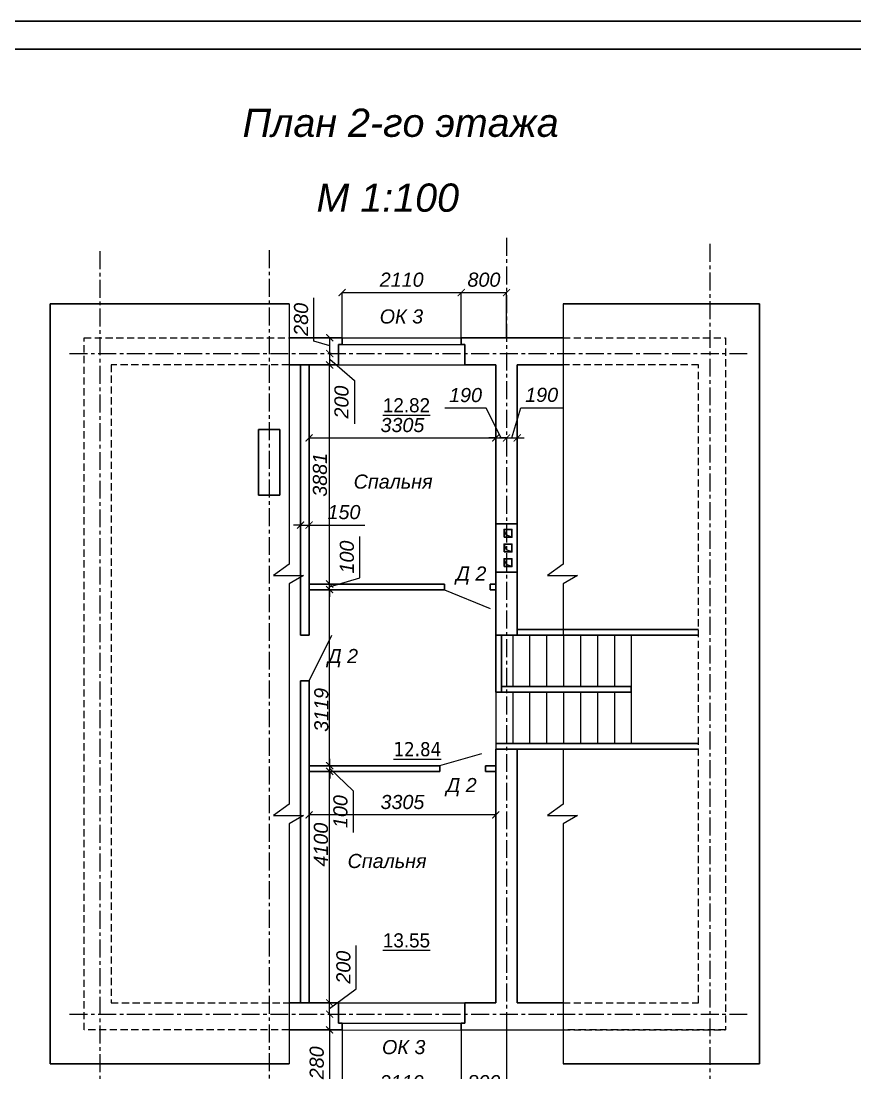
# Model space of a CAD drawing. Header units: millimetres. Extents: x 84778 to 227326, y -44398 to 146312.
# Drawn here: x 164198 to 178962, y -3630 to 15002 of the extents above; entities that cross this region are included whole.
import ezdxf

# ---------------------------------------------------------------- set-up
doc = ezdxf.new("R2010")
doc.units = ezdxf.units.MM
doc.header["$LTSCALE"] = 10
doc.linetypes.add('CENTER', pattern=[50.8, 31.75, -6.35, 6.35, -6.35])
doc.linetypes.add('DASHED', pattern=[19.05, 12.7, -6.35])
for name, color, linetype in [('Осевая', 7, 'CENTER'), ('Пунктир', 7, 'DASHED'), ('Размерная', 7, 'Continuous'), ('Текст', 7, 'Continuous')]:
    doc.layers.add(name, color=color, linetype=linetype)
doc.layers.add('Основная', color=7, linetype='Continuous', lineweight=30)
doc.layers.add('Тонкая', color=7, linetype='Continuous', lineweight=25)
doc.styles.add('STIL 888', font='ARIALI.TTF')
doc.dimstyles.new('ISO-25$0', dxfattribs={"dimtxt": 250, "dimasz": 125, "dimexe": 1.25, "dimexo": 0.625, "dimgap": 100, "dimtad": 1, "dimdec": 0, "dimtxsty": 'STIL 888', "dimblk": 'ARCHTICK', "dimcen": 2.5, "dimadec": 0, "dimazin": 0, "dimtfac": 1, "dimtdec": 0, "dimtmove": 0, "dimatfit": 3, "dimfxl": 0, "dimarcsym": 0})

# ---------------------------------------------------------------- blocks, each defined once
blk = doc.blocks.new('_ArchTick')
at = {"color": 0, "linetype": 'ByBlock', "const_width": 0.15}
blk.add_lwpolyline([(-0.5, -0.5), (0.5, 0.5)], dxfattribs=at)
blk = doc.blocks.new('*D42')
at = {"layer": 'Defpoints', "color": 0, "linetype": 'Continuous', "ltscale": 1000}
for p in [(169883, -2868), (171993, -2868), (171993, -4022)]:
    blk.add_point(p, dxfattribs=at)
at = {"layer": 'Размерная', "color": 0, "linetype": 'Continuous', "lineweight": -2, "ltscale": 1000}
for p, q in [((169883, -2869), (169883, -4023)), ((171993, -2869), (171993, -4023)), ((169883, -4022), (171993, -4022))]:
    blk.add_line(p, q, dxfattribs=at)
at = {"layer": 'Размерная', "color": 0, "linetype": 'Continuous', "lineweight": -2, "ltscale": 1000, "xscale": 125, "yscale": 125, "zscale": 125, "rotation": 180}
blk.add_blockref('_ArchTick', (169883, -4022), dxfattribs=at)
at = {"layer": 'Размерная', "color": 0, "linetype": 'Continuous', "lineweight": -2, "ltscale": 1000, "xscale": 125, "yscale": 125, "zscale": 125}
blk.add_blockref('_ArchTick', (171993, -4022), dxfattribs=at)
at = {"layer": 'Размерная', "color": 0, "linetype": 'Continuous', "ltscale": 1000, "insert": (170938, -3795), "char_height": 250, "attachment_point": 5, "style": 'STIL 888'}
blk.add_mtext('2110', dxfattribs=at)
blk = doc.blocks.new('*D43')
at = {"layer": 'Defpoints', "color": 0, "linetype": 'Continuous', "ltscale": 1000}
for p in [(172793, -2588), (171993, -2868), (172793, -4022)]:
    blk.add_point(p, dxfattribs=at)
at = {"layer": 'Размерная', "color": 0, "linetype": 'Continuous', "lineweight": -2, "ltscale": 1000}
for p, q in [((172793, -2589), (172793, -4023)), ((171993, -2869), (171993, -4023)), ((171993, -4022), (172793, -4022))]:
    blk.add_line(p, q, dxfattribs=at)
at = {"layer": 'Размерная', "color": 0, "linetype": 'Continuous', "lineweight": -2, "ltscale": 1000, "xscale": 125, "yscale": 125, "zscale": 125, "rotation": 180}
blk.add_blockref('_ArchTick', (171993, -4022), dxfattribs=at)
at = {"layer": 'Размерная', "color": 0, "linetype": 'Continuous', "lineweight": -2, "ltscale": 1000, "xscale": 125, "yscale": 125, "zscale": 125}
blk.add_blockref('_ArchTick', (172793, -4022), dxfattribs=at)
at = {"layer": 'Размерная', "color": 0, "linetype": 'Continuous', "ltscale": 1000, "insert": (172393, -3794), "char_height": 250, "attachment_point": 5, "style": 'STIL 888'}
blk.add_mtext('800', dxfattribs=at)
blk = doc.blocks.new('*D44')
at = {"layer": 'Defpoints', "color": 0, "linetype": 'Continuous', "ltscale": 1000}
for p in [(171992, 10192), (169882, 9392), (171992, 9392)]:
    blk.add_point(p, dxfattribs=at)
at = {"layer": 'Размерная', "color": 0, "linetype": 'Continuous', "lineweight": -2, "ltscale": 1000}
for p, q in [((169882, 9392), (169882, 10193)), ((169882, 10192), (171992, 10192)), ((171992, 9392), (171992, 10193))]:
    blk.add_line(p, q, dxfattribs=at)
at = {"layer": 'Размерная', "color": 0, "linetype": 'Continuous', "lineweight": -2, "ltscale": 1000, "xscale": 125, "yscale": 125, "zscale": 125, "rotation": 180}
blk.add_blockref('_ArchTick', (169882, 10192), dxfattribs=at)
at = {"layer": 'Размерная', "color": 0, "linetype": 'Continuous', "lineweight": -2, "ltscale": 1000, "xscale": 125, "yscale": 125, "zscale": 125}
blk.add_blockref('_ArchTick', (171992, 10192), dxfattribs=at)
at = {"layer": 'Размерная', "color": 0, "linetype": 'Continuous', "ltscale": 1000, "insert": (170937, 10420), "char_height": 250, "attachment_point": 5, "style": 'STIL 888'}
blk.add_mtext('2110', dxfattribs=at)
blk = doc.blocks.new('*D45')
at = {"layer": 'Defpoints', "color": 0, "linetype": 'Continuous', "ltscale": 1000}
for p in [(171992, 10192), (172793, 10192), (172793, 9392)]:
    blk.add_point(p, dxfattribs=at)
at = {"layer": 'Размерная', "color": 0, "linetype": 'Continuous', "lineweight": -2, "ltscale": 1000}
for p, q in [((171992, 10192), (172793, 10192)), ((171992, 10191), (171992, 10191)), ((172793, 9392), (172793, 10193))]:
    blk.add_line(p, q, dxfattribs=at)
at = {"layer": 'Размерная', "color": 0, "linetype": 'Continuous', "lineweight": -2, "ltscale": 1000, "xscale": 125, "yscale": 125, "zscale": 125, "rotation": 180}
blk.add_blockref('_ArchTick', (171992, 10192), dxfattribs=at)
at = {"layer": 'Размерная', "color": 0, "linetype": 'Continuous', "lineweight": -2, "ltscale": 1000, "xscale": 125, "yscale": 125, "zscale": 125}
blk.add_blockref('_ArchTick', (172793, 10192), dxfattribs=at)
at = {"layer": 'Размерная', "color": 0, "linetype": 'Continuous', "ltscale": 1000, "insert": (172393, 10420), "char_height": 250, "attachment_point": 5, "style": 'STIL 888'}
blk.add_mtext('800', dxfattribs=at)
blk = doc.blocks.new('*D80')
at = {"layer": 'Defpoints', "color": 0, "linetype": 'ByBlock', "ltscale": 1000}
for p in [(169298, 941), (169298, 600), (172603, 600)]:
    blk.add_point(p, dxfattribs=at)
at = {"layer": 'Тонкая', "color": 0, "linetype": 'ByBlock', "lineweight": -2, "ltscale": 1000}
for p, q in [((169298, 601), (169298, 942)), ((172603, 941), (169298, 941)), ((172603, 601), (172603, 942))]:
    blk.add_line(p, q, dxfattribs=at)
at = {"layer": 'Тонкая', "color": 0, "linetype": 'ByBlock', "lineweight": -2, "ltscale": 1000, "xscale": 125, "yscale": 125, "zscale": 125, "rotation": 180}
blk.add_blockref('_ArchTick', (169298, 941), dxfattribs=at)
at = {"layer": 'Тонкая', "color": 0, "linetype": 'ByBlock', "lineweight": -2, "ltscale": 1000, "xscale": 125, "yscale": 125, "zscale": 125}
blk.add_blockref('_ArchTick', (172603, 941), dxfattribs=at)
at = {"layer": 'Тонкая', "color": 0, "linetype": 'ByBlock', "ltscale": 1000, "insert": (170950, 1168), "char_height": 250, "attachment_point": 5, "style": 'STIL 888'}
blk.add_mtext('3305', dxfattribs=at)
blk = doc.blocks.new('*D89')
at = {"layer": 'Defpoints', "color": 0, "linetype": 'Continuous', "ltscale": 1000}
for p in [(169148, 6075), (169298, 6075), (169298, 6075)]:
    blk.add_point(p, dxfattribs=at)
at = {"layer": 'Размерная', "color": 0, "linetype": 'Continuous', "lineweight": -2, "ltscale": 1000}
for p, q in [((169148, 6075), (169023, 6075)), ((169148, 6075), (169148, 6074)), ((169148, 6075), (169298, 6075)), ((169298, 6075), (169298, 6074)), ((169298, 6075), (170282, 6075))]:
    blk.add_line(p, q, dxfattribs=at)
at = {"layer": 'Размерная', "color": 0, "linetype": 'Continuous', "lineweight": -2, "ltscale": 1000, "xscale": 125, "yscale": 125, "zscale": 125}
blk.add_blockref('_ArchTick', (169148, 6075), dxfattribs=at)
at = {"layer": 'Размерная', "color": 0, "linetype": 'Continuous', "lineweight": -2, "ltscale": 1000, "xscale": 125, "yscale": 125, "zscale": 125, "rotation": 180}
blk.add_blockref('_ArchTick', (169298, 6075), dxfattribs=at)
at = {"layer": 'Размерная', "color": 0, "linetype": 'Continuous', "ltscale": 1000, "insert": (169915, 6303), "char_height": 250, "attachment_point": 5, "style": 'STIL 888'}
blk.add_mtext('150', dxfattribs=at)
blk = doc.blocks.new('*D90')
at = {"layer": 'Defpoints', "color": 0, "linetype": 'Continuous', "ltscale": 1000}
for p in [(169298, 7618), (172603, 7618), (172603, 7618)]:
    blk.add_point(p, dxfattribs=at)
at = {"layer": 'Размерная', "color": 0, "linetype": 'Continuous', "lineweight": -2, "ltscale": 1000}
for p, q in [((169298, 7618), (169298, 7619)), ((169298, 7618), (172603, 7618)), ((172603, 7618), (172603, 7619))]:
    blk.add_line(p, q, dxfattribs=at)
at = {"layer": 'Размерная', "color": 0, "linetype": 'Continuous', "lineweight": -2, "ltscale": 1000, "xscale": 125, "yscale": 125, "zscale": 125, "rotation": 180}
blk.add_blockref('_ArchTick', (169298, 7618), dxfattribs=at)
at = {"layer": 'Размерная', "color": 0, "linetype": 'Continuous', "lineweight": -2, "ltscale": 1000, "xscale": 125, "yscale": 125, "zscale": 125}
blk.add_blockref('_ArchTick', (172603, 7618), dxfattribs=at)
at = {"layer": 'Размерная', "color": 0, "linetype": 'Continuous', "ltscale": 1000, "insert": (170950, 7845), "char_height": 250, "attachment_point": 5, "style": 'STIL 888'}
blk.add_mtext('3305', dxfattribs=at)
blk = doc.blocks.new('*D91')
at = {"layer": 'Defpoints', "color": 0, "linetype": 'Continuous', "ltscale": 1000}
for p in [(172603, 7618), (172793, 7618), (172793, 7618)]:
    blk.add_point(p, dxfattribs=at)
at = {"layer": 'Размерная', "color": 0, "linetype": 'Continuous', "lineweight": -2, "ltscale": 1000}
for p, q in [((172435, 8148), (171701, 8148)), ((172698, 7618), (172435, 8148)), ((172603, 7618), (172478, 7618)), ((172603, 7618), (172603, 7619)), ((172603, 7618), (172793, 7618)), ((172603, 7618), (172793, 7618)), ((172793, 7618), (172793, 7619)), ((172793, 7618), (172918, 7618))]:
    blk.add_line(p, q, dxfattribs=at)
at = {"layer": 'Размерная', "color": 0, "linetype": 'Continuous', "lineweight": -2, "ltscale": 1000, "xscale": 125, "yscale": 125, "zscale": 125}
blk.add_blockref('_ArchTick', (172603, 7618), dxfattribs=at)
at = {"layer": 'Размерная', "color": 0, "linetype": 'Continuous', "lineweight": -2, "ltscale": 1000, "xscale": 125, "yscale": 125, "zscale": 125, "rotation": 180}
blk.add_blockref('_ArchTick', (172793, 7618), dxfattribs=at)
at = {"layer": 'Размерная', "color": 0, "linetype": 'Continuous', "ltscale": 1000, "insert": (172068, 8376), "char_height": 250, "attachment_point": 5, "style": 'STIL 888'}
blk.add_mtext('190', dxfattribs=at)
blk = doc.blocks.new('*D92')
at = {"layer": 'Defpoints', "color": 0, "linetype": 'Continuous', "ltscale": 1000}
for p in [(172793, 7618), (172983, 7618), (172983, 7618)]:
    blk.add_point(p, dxfattribs=at)
at = {"layer": 'Размерная', "color": 0, "linetype": 'Continuous', "lineweight": -2, "ltscale": 1000}
for p, q in [((172888, 7618), (173048, 8152)), ((173048, 8152), (173782, 8152)), ((172793, 7618), (172668, 7618)), ((172793, 7618), (172793, 7619)), ((172793, 7618), (172983, 7618)), ((172793, 7618), (172983, 7618)), ((172983, 7618), (172983, 7619)), ((172983, 7618), (173108, 7618))]:
    blk.add_line(p, q, dxfattribs=at)
at = {"layer": 'Размерная', "color": 0, "linetype": 'Continuous', "lineweight": -2, "ltscale": 1000, "xscale": 125, "yscale": 125, "zscale": 125}
blk.add_blockref('_ArchTick', (172793, 7618), dxfattribs=at)
at = {"layer": 'Размерная', "color": 0, "linetype": 'Continuous', "lineweight": -2, "ltscale": 1000, "xscale": 125, "yscale": 125, "zscale": 125, "rotation": 180}
blk.add_blockref('_ArchTick', (172983, 7618), dxfattribs=at)
at = {"layer": 'Размерная', "color": 0, "linetype": 'Continuous', "ltscale": 1000, "insert": (173415, 8380), "char_height": 250, "attachment_point": 5, "style": 'STIL 888'}
blk.add_mtext('190', dxfattribs=at)
blk = doc.blocks.new('*D93')
at = {"layer": 'Defpoints', "color": 0, "linetype": 'Continuous', "ltscale": 1000}
for p in [(169661, -2588), (169662, -2588), (169662, -2868)]:
    blk.add_point(p, dxfattribs=at)
at = {"layer": 'Размерная', "color": 0, "linetype": 'Continuous', "lineweight": -2, "ltscale": 1000}
for p, q in [((169661, -2588), (169660, -2588)), ((169661, -2588), (169661, -2868)), ((169661, -2868), (169660, -2868)), ((169661, -2868), (169661, -3833))]:
    blk.add_line(p, q, dxfattribs=at)
at = {"layer": 'Размерная', "color": 0, "linetype": 'Continuous', "lineweight": -2, "ltscale": 1000, "xscale": 125, "yscale": 125, "zscale": 125}
for p, rotation in [((169661, -2588), 90), ((169661, -2868), 270)]:
    blk.add_blockref('_ArchTick', p, dxfattribs=dict(at, rotation=rotation))
at = {"layer": 'Размерная', "color": 0, "linetype": 'Continuous', "ltscale": 1000, "insert": (169434, -3450), "char_height": 250, "attachment_point": 5, "rotation": 90, "style": 'STIL 888'}
blk.add_mtext('280', dxfattribs=at)
blk = doc.blocks.new('*D94')
at = {"layer": 'Defpoints', "color": 0, "linetype": 'Continuous', "ltscale": 1000}
for p in [(169659, -2388), (169661, -2388), (169662, -2588)]:
    blk.add_point(p, dxfattribs=at)
at = {"layer": 'Размерная', "color": 0, "linetype": 'Continuous', "lineweight": -2, "ltscale": 1000}
for p, q in [((170133, -2139), (170133, -1374)), ((169661, -2488), (170133, -2139)), ((169660, -2388), (169663, -2388)), ((169661, -2588), (169661, -2388)), ((169661, -2588), (169660, -2588))]:
    blk.add_line(p, q, dxfattribs=at)
at = {"layer": 'Размерная', "color": 0, "linetype": 'Continuous', "lineweight": -2, "ltscale": 1000, "xscale": 125, "yscale": 125, "zscale": 125}
for p, rotation in [((169661, -2388), 90), ((169661, -2588), 270)]:
    blk.add_blockref('_ArchTick', p, dxfattribs=dict(at, rotation=rotation))
at = {"layer": 'Размерная', "color": 0, "linetype": 'Continuous', "ltscale": 1000, "insert": (169906, -1757), "char_height": 250, "attachment_point": 5, "rotation": 90, "style": 'STIL 888'}
blk.add_mtext('200', dxfattribs=at)
blk = doc.blocks.new('*D95')
at = {"layer": 'Defpoints', "color": 0, "linetype": 'Continuous', "ltscale": 1000}
for p in [(169661, 1712), (169689, 1712), (169659, -2388)]:
    blk.add_point(p, dxfattribs=at)
at = {"layer": 'Размерная', "color": 0, "linetype": 'Continuous', "lineweight": -2, "ltscale": 1000}
for p, q in [((169689, 1712), (169660, 1712)), ((169661, -2388), (169661, 1712)), ((169660, -2388), (169663, -2388))]:
    blk.add_line(p, q, dxfattribs=at)
at = {"layer": 'Размерная', "color": 0, "linetype": 'Continuous', "lineweight": -2, "ltscale": 1000, "xscale": 125, "yscale": 125, "zscale": 125}
for p, rotation in [((169661, 1712), 90), ((169661, -2388), 270)]:
    blk.add_blockref('_ArchTick', p, dxfattribs=dict(at, rotation=rotation))
at = {"layer": 'Размерная', "color": 0, "linetype": 'Continuous', "ltscale": 1000, "insert": (169508, 414), "char_height": 250, "attachment_point": 5, "rotation": 90, "style": 'STIL 888'}
blk.add_mtext('4100', dxfattribs=at)
blk = doc.blocks.new('*D96')
at = {"layer": 'Defpoints', "color": 0, "linetype": 'Continuous', "ltscale": 1000}
for p in [(169663, 1812), (169690, 1812), (169690, 1712)]:
    blk.add_point(p, dxfattribs=at)
at = {"layer": 'Размерная', "color": 0, "linetype": 'Continuous', "lineweight": -2, "ltscale": 1000}
for p, q in [((169663, 1812), (169663, 1937)), ((169690, 1812), (169661, 1812)), ((169690, 1712), (169661, 1712)), ((169663, 1712), (169663, 1812)), ((169663, 1712), (169663, 1812)), ((169663, 1762), (170080, 1366)), ((169663, 1712), (169663, 1587)), ((170080, 1366), (170080, 631))]:
    blk.add_line(p, q, dxfattribs=at)
at = {"layer": 'Размерная', "color": 0, "linetype": 'Continuous', "lineweight": -2, "ltscale": 1000, "xscale": 125, "yscale": 125, "zscale": 125}
for p, rotation in [((169663, 1812), 270), ((169663, 1712), 90)]:
    blk.add_blockref('_ArchTick', p, dxfattribs=dict(at, rotation=rotation))
at = {"layer": 'Размерная', "color": 0, "linetype": 'Continuous', "ltscale": 1000, "insert": (169853, 999), "char_height": 250, "attachment_point": 5, "rotation": 90, "style": 'STIL 888'}
blk.add_mtext('100', dxfattribs=at)
blk = doc.blocks.new('*D97')
at = {"layer": 'Defpoints', "color": 0, "linetype": 'Continuous', "ltscale": 1000}
for p in [(169660, 4931), (169661, 4931), (169689, 1812)]:
    blk.add_point(p, dxfattribs=at)
at = {"layer": 'Размерная', "color": 0, "linetype": 'Continuous', "lineweight": -2, "ltscale": 1000}
for p, q in [((169660, 4931), (169663, 4931)), ((169661, 1812), (169661, 4931)), ((169689, 1812), (169660, 1812))]:
    blk.add_line(p, q, dxfattribs=at)
at = {"layer": 'Размерная', "color": 0, "linetype": 'Continuous', "lineweight": -2, "ltscale": 1000, "xscale": 125, "yscale": 125, "zscale": 125}
for p, rotation in [((169661, 4931), 90), ((169661, 1812), 270)]:
    blk.add_blockref('_ArchTick', p, dxfattribs=dict(at, rotation=rotation))
at = {"layer": 'Размерная', "color": 0, "linetype": 'Continuous', "ltscale": 1000, "insert": (169516, 2801), "char_height": 250, "attachment_point": 5, "rotation": 90, "style": 'STIL 888'}
blk.add_mtext('3119', dxfattribs=at)
blk = doc.blocks.new('*D98')
at = {"layer": 'Defpoints', "color": 0, "linetype": 'Continuous', "ltscale": 1000}
for p in [(169658, 5031), (169661, 5031), (169660, 4931)]:
    blk.add_point(p, dxfattribs=at)
at = {"layer": 'Размерная', "color": 0, "linetype": 'Continuous', "lineweight": -2, "ltscale": 1000}
for p, q in [((170196, 5141), (170196, 5875)), ((169659, 5031), (169663, 5031)), ((169661, 5031), (169661, 5156)), ((169661, 4981), (170196, 5141)), ((169661, 4931), (169661, 5031)), ((169661, 4931), (169661, 5031)), ((169660, 4931), (169663, 4931)), ((169661, 4931), (169661, 4806))]:
    blk.add_line(p, q, dxfattribs=at)
at = {"layer": 'Размерная', "color": 0, "linetype": 'Continuous', "lineweight": -2, "ltscale": 1000, "xscale": 125, "yscale": 125, "zscale": 125}
for p, rotation in [((169661, 5031), 270), ((169661, 4931), 90)]:
    blk.add_blockref('_ArchTick', p, dxfattribs=dict(at, rotation=rotation))
at = {"layer": 'Размерная', "color": 0, "linetype": 'Continuous', "ltscale": 1000, "insert": (169968, 5508), "char_height": 250, "attachment_point": 5, "rotation": 90, "style": 'STIL 888'}
blk.add_mtext('100', dxfattribs=at)
blk = doc.blocks.new('*D99')
at = {"layer": 'Defpoints', "color": 0, "linetype": 'Continuous', "ltscale": 1000}
for p in [(169661, 8912), (169689, 8912), (169658, 5031)]:
    blk.add_point(p, dxfattribs=at)
at = {"layer": 'Размерная', "color": 0, "linetype": 'Continuous', "lineweight": -2, "ltscale": 1000}
for p, q in [((169689, 8912), (169660, 8912)), ((169661, 5031), (169661, 8912)), ((169659, 5031), (169663, 5031))]:
    blk.add_line(p, q, dxfattribs=at)
at = {"layer": 'Размерная', "color": 0, "linetype": 'Continuous', "lineweight": -2, "ltscale": 1000, "xscale": 125, "yscale": 125, "zscale": 125}
for p, rotation in [((169661, 8912), 90), ((169661, 5031), 270)]:
    blk.add_blockref('_ArchTick', p, dxfattribs=dict(at, rotation=rotation))
at = {"layer": 'Размерная', "color": 0, "linetype": 'Continuous', "ltscale": 1000, "insert": (169491, 6965), "char_height": 250, "attachment_point": 5, "rotation": 90, "style": 'STIL 888'}
blk.add_mtext('3881', dxfattribs=at)
blk = doc.blocks.new('*D100')
at = {"layer": 'Defpoints', "color": 0, "linetype": 'Continuous', "ltscale": 1000}
for p in [(169663, 9112), (169690, 9112), (169690, 8912)]:
    blk.add_point(p, dxfattribs=at)
at = {"layer": 'Размерная', "color": 0, "linetype": 'Continuous', "lineweight": -2, "ltscale": 1000}
for p, q in [((169690, 9112), (169661, 9112)), ((169663, 8912), (169663, 9112)), ((169663, 9012), (170100, 8635)), ((169690, 8912), (169661, 8912)), ((170100, 8635), (170100, 7870))]:
    blk.add_line(p, q, dxfattribs=at)
at = {"layer": 'Размерная', "color": 0, "linetype": 'Continuous', "lineweight": -2, "ltscale": 1000, "xscale": 125, "yscale": 125, "zscale": 125}
for p, rotation in [((169663, 9112), 90), ((169663, 8912), 270)]:
    blk.add_blockref('_ArchTick', p, dxfattribs=dict(at, rotation=rotation))
at = {"layer": 'Размерная', "color": 0, "linetype": 'Continuous', "ltscale": 1000, "insert": (169872, 8253), "char_height": 250, "attachment_point": 5, "rotation": 90, "style": 'STIL 888'}
blk.add_mtext('200', dxfattribs=at)
blk = doc.blocks.new('*D101')
at = {"layer": 'Defpoints', "color": 0, "linetype": 'Continuous', "ltscale": 1000}
for p in [(169663, 9392), (169690, 9392), (169690, 9112)]:
    blk.add_point(p, dxfattribs=at)
at = {"layer": 'Размерная', "color": 0, "linetype": 'Continuous', "lineweight": -2, "ltscale": 1000}
for p, q in [((169384, 9335), (169384, 10101)), ((169663, 9252), (169384, 9335)), ((169690, 9392), (169661, 9392)), ((169663, 9112), (169663, 9392)), ((169690, 9112), (169661, 9112))]:
    blk.add_line(p, q, dxfattribs=at)
at = {"layer": 'Размерная', "color": 0, "linetype": 'Continuous', "lineweight": -2, "ltscale": 1000, "xscale": 125, "yscale": 125, "zscale": 125}
for p, rotation in [((169663, 9392), 90), ((169663, 9112), 270)]:
    blk.add_blockref('_ArchTick', p, dxfattribs=dict(at, rotation=rotation))
at = {"layer": 'Размерная', "color": 0, "linetype": 'Continuous', "ltscale": 1000, "insert": (169156, 9718), "char_height": 250, "attachment_point": 5, "rotation": 90, "style": 'STIL 888'}
blk.add_mtext('280', dxfattribs=at)

msp = doc.modelspace()

# ---------------------------------------------------------------- hatches: boundary and pattern name
at = {"layer": 'Тонкая', "ltscale": 50}
h = msp.add_hatch(color=256, dxfattribs=at)
h.paths.add_polyline_path([(172792.5, 5375.1), (172749.9, 5479), (172749.9, 5339), (172792.5, 5339)])
h.paths.add_polyline_path([(172792.5, 5375.1), (172792.5, 5339), (172889.9, 5339)])
h.paths.add_polyline_path([(172749.9, 5739), (172749.9, 5599), (172792.5, 5599), (172792.5, 5635.2)])
h.paths.add_polyline_path([(172792.5, 5635.2), (172792.5, 5599), (172889.9, 5599)])
h.paths.add_polyline_path([(172792.5, 5897.3), (172785.2, 5900.2), (172748.7, 5999), (172748.7, 5859), (172792.5, 5859)])
h.paths.add_polyline_path([(172792.5, 5897.3), (172792.5, 5859), (172888.7, 5859)])

# ---------------------------------------------------------------- linework, layer by layer
at = {"lineweight": 30}
for p, q in [((143226.4, 15002.5), (227326.4, 15002.5)), ((145226.4, 14502.5), (226826.4, 14502.5))]:
    msp.add_line(p, q, dxfattribs=at)
at = {"layer": 'Осевая'}
for points in [[(172792.5, 11163.8), (172792.5, -5737.7)], [(176392.5, 11053.9), (176392.5, -5737.7)], [(165592.5, 10925), (165592.5, -5737.7)], [(168592.5, 10943.4), (168592.5, -5737.7)], [(165056.3, 9111.8), (177052.7, 9111.8)], [(165056.3, -2588.2), (177052.7, -2588.2)]]:
    msp.add_lwpolyline(points, dxfattribs=at)
at = {"layer": 'Основная', "ltscale": 100}
for points in [[(164712.5, 9991.8), (164712.5, -3468.2)], [(164712.5, 9991.8), (168943.4, 9991.8)], [(173794.1, 9991.8), (177270.5, 9991.8)], [(177270.5, 9991.8), (177270.5, -3468.2)], [(168943.4, 9391.8), (169882.5, 9391.8)], [(169882.5, 9271.8), (169882.5, 9391.8)], [(171992.5, 9271.8), (171992.5, 9391.8)], [(171992.5, 9391.8), (173794.1, 9391.8)], [(169817.5, 8911.8), (169817.5, 9271.8)], [(169817.5, 9271.8), (169882.5, 9271.8)], [(171992.5, 9271.8), (172057.5, 9271.8)], [(172057.5, 8911.8), (172057.5, 9271.8)], [(168943.4, 8911.8), (169817.5, 8911.8)], [(169147.6, 4122.1), (169147.6, 8909.1)], [(169297.5, 4124.8), (169297.5, 8911.8)], [(172057.5, 8911.8), (172602.5, 8911.8)], [(172602.5, 8911.8), (172602.5, 4224.8)], [(172982.5, 8911.8), (172982.5, 4124.8)], [(172982.5, 8911.8), (173794.1, 8911.8)], [(168402.5, 7765.8), (168402.5, 6605.8)], [(168402.5, 7765.8), (168782.5, 7765.8)], [(168782.5, 7765.8), (168782.5, 6605.8)], [(168402.5, 6605.8), (168782.5, 6605.8)], [(172602.5, 6099), (172982.5, 6099)], [(172748.7, 5859), (172748.7, 5999), (172888.7, 5999), (172888.7, 5859), (172748.7, 5859)], [(172749.9, 5599), (172749.9, 5739), (172889.9, 5739), (172889.9, 5599), (172749.9, 5599)], [(172749.9, 5339), (172749.9, 5479), (172889.9, 5479), (172889.9, 5339), (172749.9, 5339)], [(172602.5, 5239.2), (172982.5, 5239.2)], [(169297.5, 5030.7), (171692.5, 5030.7)], [(171692.5, 5030.7), (171692.5, 4930.7)], [(172502.5, 5030.7), (172502.5, 4930.7)], [(172502.5, 5030.7), (172602.5, 5030.7)], [(169297.5, 4930.7), (171692.5, 4930.7)], [(172502.5, 4930.7), (172602.5, 4930.7)], [(169147.6, 4124.8), (169297.5, 4124.8)], [(172602.5, 4124.8), (172602.5, 4224.8)], [(172602.5, 4124.8), (172602.5, 3114.8)], [(172602.5, 4124.8), (176192.5, 4124.8)], [(172702.5, 4124.8), (172702.5, 3114.8)], [(172982.5, 4224.8), (176192.5, 4224.8)], [(169147.6, -2388.2), (169147.6, 3314.8)], [(169147.6, 3314.8), (169297.5, 3314.8)], [(169297.5, -2388.2), (169297.5, 3314.8)], [(172702.5, 3214.8), (175002.5, 3214.8)], [(175002.5, 3214.8), (175002.5, 3114.8)], [(172602.5, 3114.8), (175002.5, 3114.8)], [(172602.5, 2204.8), (176192.5, 2204.8)], [(172602.5, 2104.8), (176192.5, 2104.8)], [(172602.5, 2104.8), (172602.5, -2388.2)], [(172982.5, 2104.8), (172982.5, -2388.2)], [(169297.5, 1811.8), (169397.5, 1811.8)], [(169297.5, 1711.8), (169397.5, 1711.8)], [(169397.5, 1811.8), (171613.7, 1811.8)], [(169397.5, 1711.8), (171613.7, 1711.8)], [(171613.7, 1711.8), (171613.7, 1811.8)], [(172423.7, 1711.8), (172423.7, 1811.8)], [(172423.7, 1811.8), (172602.5, 1811.8)], [(172423.7, 1711.8), (172602.5, 1711.8)], [(168943.4, -2388.2), (169818, -2388.2)], [(169818, -2388.2), (169818, -2748.2)], [(172058, -2388.2), (172058, -2748.2)], [(172058, -2388.2), (172602.5, -2388.2)], [(172982.5, -2388.2), (173794.1, -2388.2)], [(169883, -2748.2), (169883, -2868.2)], [(171993, -2748.2), (171993, -2868.2)], [(168943.4, -2868.2), (169883, -2868.2)], [(171993, -2868.9), (173794.1, -2868.2)], [(164712.5, -3468.2), (168943.4, -3468.2)], [(173794.1, -3468.2), (177270.5, -3468.2)]]:
    msp.add_lwpolyline(points, dxfattribs=at)
at = {"layer": 'Основная'}
for points in [[(169818, -2748.2), (169883, -2748.2)], [(172058, -2748.2), (171993, -2748.2)]]:
    msp.add_lwpolyline(points, dxfattribs=at)
at = {"layer": 'Пунктир', "linetype": 'DASHED'}
for points in [[(168943.4, -2868.2), (165312.5, -2868.2), (165312.5, 9391.8), (168943.4, 9391.8)], [(173794.1, 9391.8), (176672.5, 9391.8), (176672.5, -2868.2), (173794.1, -2868.2)], [(168943.4, 8911.8), (165792.5, 8911.8), (165792.5, -2388.2), (168943.4, -2388.2)], [(173794.1, -2388.2), (176192.5, -2388.2), (176192.5, 8911.8), (173794.1, 8911.8)], [(173794.1, -2868.2), (176672.5, -2868.2)]]:
    msp.add_lwpolyline(points, dxfattribs=at)
at = {"layer": 'Тонкая', "ltscale": 100}
for points in [[(168943.4, 9991.8), (168943.4, 5385.3)], [(173794.1, 9991.8), (173794.1, 5385.3)], [(172888.7, 5859), (172785.2, 5900.2), (172748.7, 5999)], [(172889.9, 5599), (172792.5, 5635.2), (172749.9, 5739)], [(172889.9, 5339), (172792.5, 5375.1), (172749.9, 5479)], [(168943.4, 5036.5), (168943.4, 1133)], [(173794.1, 5036.5), (173794.1, 4124.8)], [(171692.5, 4930.7), (172502.5, 4596.8)], [(169297.5, 3314.8), (169700.7, 4124.8)], [(172902.5, 4124.8), (172902.5, 3214.8)], [(173202.5, 4124.8), (173202.5, 3214.8)], [(173502.5, 4124.8), (173502.5, 3214.8)], [(173802.5, 4124.8), (173802.5, 3214.8)], [(174102.5, 4124.8), (174102.5, 3214.8)], [(174402.5, 4124.8), (174402.5, 3214.8)], [(174702.5, 4124.8), (174702.5, 3214.8)], [(175002.5, 4124.8), (175002.5, 3214.8)], [(172602.5, 3114.8), (172602.5, 2104.8)], [(172902.5, 3114.8), (172902.5, 2204.8)], [(173202.5, 3114.8), (173202.5, 2204.8)], [(173502.5, 3114.8), (173502.5, 2204.8)], [(173802.5, 3114.8), (173802.5, 2204.8)], [(174102.5, 3114.8), (174102.5, 2204.8)], [(174402.5, 3114.8), (174402.5, 2204.8)], [(174702.5, 3114.8), (174702.5, 2204.8)], [(175002.5, 3114.8), (175002.5, 2204.8)], [(173794.1, 2104.8), (173794.1, 1133)], [(168943.4, 784.1), (168943.4, -3468.2)], [(173794.1, 784.1), (173794.1, -3468.2)], [(169818, -2388.2), (172058, -2388.2)], [(169882.1, -2748.2), (169883, -2748.2)], [(171993, -2748.2), (172005, -2748.2)], [(169883, -2868.9), (171993, -2868.2)]]:
    msp.add_lwpolyline(points, dxfattribs=at)
at = {"layer": 'Тонкая', "ltscale": 50}
for points in [[(169882.5, 9391.8), (171992.5, 9391.8)], [(169882.5, 9271.8), (171992.5, 9271.8)], [(169817.5, 8911.8), (172057.5, 8911.8)], [(168943.4, 5385.3), (168665.3, 5183.9), (169197.5, 5183.9), (168943.4, 5036.5)], [(173794.1, 5385.3), (173516, 5183.9), (174048.2, 5183.9), (173794.1, 5036.5)], [(171613.7, 1813.9), (172354.7, 2028.4)], [(168943.4, 1133), (168665.3, 931.5), (169197.5, 931.5), (168943.4, 784.1)], [(173794.1, 1133), (173516, 931.5), (174048.2, 931.5), (173794.1, 784.1)], [(169883, -2748.2), (171993, -2748.2)]]:
    msp.add_lwpolyline(points, dxfattribs=at)

# ---------------------------------------------------------------- texts
at = {"layer": 'Размерная', "linetype": 'Continuous', "char_height": 250, "width": 1163.9, "attachment_point": 1}
for s, insert in [('{\\L12.82}', (170603, 8321.9)), ('{\\L13.55}', (170603, -1156.2))]:
    msp.add_mtext(s, dxfattribs=dict(at, insert=insert))
at = {"layer": 'Текст', "ltscale": 50, "style": 'STIL 888'}
for s, height, p in [('План 2-го этажа', 500, (168119.9, 12951.2)), ('М 1:100', 500, (169428.6, 11624.7)), ('ОК 3', 250, (170547.7, 9644.9)), ('Спальня', 250, (170086.5, 6720.2)), ('Д 2', 250, (171899.4, 5091.4)), ('Д 2', 250, (169627.9, 3630)), ('Д 2', 250, (171728.2, 1344.5)), ('Спальня', 250, (169979.2, 0.3)), ('ОК 3', 250, (170588.4, -3296.5))]:
    msp.add_text(s, height=height, dxfattribs=at).set_placement(p)
at = {"layer": 'Текст', "insert": (170792.4, 2230.7), "char_height": 250, "width": 1163.9, "attachment_point": 1}
msp.add_mtext('{\\fTahoma|b0|i0|c204|p32;\\L12.84}', dxfattribs=at)

# ---------------------------------------------------------------- dimensions: what is measured, and where the dimension line sits
at = {"layer": 'Размерная', "linetype": 'Continuous', "ltscale": 50}
for base, p1, p2, picture, middle in [((171992.5, 10191.9), (169882.5, 9391.8), (171992.5, 9391.8), '*D44', (170937.5, 10419.6)), ((171993, -4022.2), (169883, -2868.2), (171993, -2868.2), '*D42', (170938, -3794.6))]:
    dim = msp.add_linear_dim(base=base, p1=p1, p2=p2, dimstyle='ISO-25$0', dxfattribs=at)
    dim.commit()
    dim.dimension.update_dxf_attribs({"geometry": picture, "text_midpoint": middle})
for base, p1, p2, picture, middle in [((172792.5, 10191.9), (171992.5, 10191.9), (172792.5, 9391.8), '*D45', (172392.5, 10419.7)), ((172792.51673, -4022.205221), (171993.01673, -2868.2316678), (172792.51673, -2588.2316678), '*D43', (172392.76673, -3794.476708))]:
    dim = msp.add_linear_dim(base=base, p1=p1, p2=p2, dimstyle='ISO-25$0', override={"dimtmove": 1}, dxfattribs=at)
    dim.commit()
    dim.dimension.update_dxf_attribs({"geometry": picture, "text_midpoint": middle})
at = {"layer": 'Размерная', "linetype": 'Continuous', "ltscale": 1000}
for base, p1, p2, picture, middle in [((169662.6, 9391.8), (169690.4, 9111.8), (169690.4, 9391.8), '*D101', (169155.9, 9435.5)), ((169661.4, 5030.7), (169659.6, 4930.7), (169658.4, 5030.7), '*D98', (169967.9, 5240.9))]:
    dim = msp.add_linear_dim(base=base, p1=p1, p2=p2, angle=90, dimstyle='ISO-25$0', override={"dimtmove": 1}, dxfattribs=at)
    dim.commit()
    dim.dimension.update_dxf_attribs({"geometry": picture, "text_midpoint": middle})
for base, p1, p2, picture, middle in [((169662.6, 9111.8), (169690.4, 8911.8), (169690.4, 9111.8), '*D100', (170100.1, 8535.3)), ((169661.4, 8911.8), (169658.4, 5030.7), (169689.2, 8911.8), '*D99', (169719.1, 6964.7)), ((169661.4, 4930.7), (169689.2, 1811.8), (169659.6, 4930.7), '*D97', (169743.8, 2801.1)), ((169662.6, 1811.8), (169690.4, 1711.8), (169690.4, 1811.8), '*D96', (170080.4, 1265.7)), ((169661.4, 1711.8), (169658.9, -2388.2), (169689.2, 1711.8), '*D95', (169735.3, 414.4)), ((169661.4, -2388.2), (169662, -2588.2), (169658.9, -2388.2), '*D94', (170133.4, -2039.4))]:
    dim = msp.add_linear_dim(base=base, p1=p1, p2=p2, angle=90, dimstyle='ISO-25$0', override={"dimtmove": 1}, dxfattribs=at)
    dim.commit()
    dim.dimension.update_dxf_attribs({"geometry": picture, "text_midpoint": middle, "dimtype": 160})
dim = msp.add_linear_dim(base=(172792.5, 7617.9), p1=(172602.5, 7617.9), p2=(172792.5, 7617.9), dimstyle='ISO-25$0', override={"dimtmove": 1}, dxfattribs=at)
dim.commit()
dim.dimension.update_dxf_attribs({"geometry": '*D91', "text_midpoint": (172335.1, 8148.4), "dimtype": 160})
for base, p1, p2, picture, middle in [((172982.5, 7617.9), (172792.5, 7617.9), (172982.5, 7617.9), '*D92', (173147.8, 8379.7)), ((172602.5, 7617.9), (169297.5, 7617.9), (172602.5, 7617.9), '*D90', (170950, 7845.5))]:
    dim = msp.add_linear_dim(base=base, p1=p1, p2=p2, dimstyle='ISO-25$0', override={"dimtmove": 1}, dxfattribs=at)
    dim.commit()
    dim.dimension.update_dxf_attribs({"geometry": picture, "text_midpoint": middle})
dim = msp.add_linear_dim(base=(169297.5, 6075.5), p1=(169147.6, 6075.5), p2=(169297.5, 6075.5), dimstyle='ISO-25$0', dxfattribs=at)
dim.commit()
dim.dimension.update_dxf_attribs({"geometry": '*D89', "text_midpoint": (169914.7, 6303.1)})
dim = msp.add_linear_dim(base=(169661.4, -2588.2), p1=(169662, -2868.2), p2=(169662, -2588.2), angle=90, dimstyle='ISO-25$0', dxfattribs=at)
dim.commit()
dim.dimension.update_dxf_attribs({"geometry": '*D93', "text_midpoint": (169661.4, -3450.3), "dimtype": 160})
at = {"layer": 'Тонкая', "linetype": 'ByBlock', "ltscale": 1000}
dim = msp.add_linear_dim(base=(169297.5, 940.8), p1=(172602.5, 600.4), p2=(169297.5, 600.4), dimstyle='ISO-25$0', dxfattribs=at)
dim.commit()
dim.dimension.update_dxf_attribs({"geometry": '*D80', "text_midpoint": (170950, 1168.4)})

doc.saveas('drawing.dxf')
